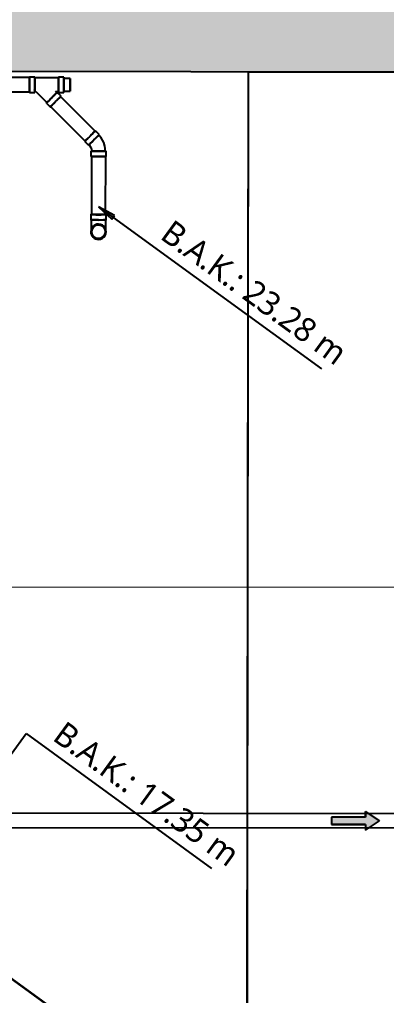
# Model space of a CAD drawing. Header units: millimetres. Extents: x 400382 to 401500, y 4543975 to 4544133.
# Drawn here: x 400837.37 to 400840.42, y 4544084.18 to 4544092.33 of the extents above; entities that cross this region are included whole.
import ezdxf

# ---------------------------------------------------------------- set-up
doc = ezdxf.new("R2010")
doc.units = ezdxf.units.MM
doc.linetypes.add('ACAD_ISO05W100', pattern=[33, 24, -3, 0, -3, 0, -3])
doc.layers.add('A-DETL', color=90, linetype='Continuous', lineweight=15)
for name, color, linetype in [('iderzi_PROTA', 3, 'Continuous'), ('kiriş prota', 6, 'Continuous'), ('kolon tarama prota', 252, 'Continuous'), ('merdiven prota', 2, 'Continuous'), ('perde prota', 1, 'Continuous'), ('TARAMA', 8, 'Continuous')]:
    doc.layers.add(name, color=color, linetype=linetype)
doc.styles.add('Segoe UI Light_1', font='', dxfattribs={"height": 200})
doc.styles.get('Segoe UI Light_1').set_extended_font_data('Segoe UI Light')

# ---------------------------------------------------------------- blocks, each defined once
blk = doc.blocks.new('Flow Direction - Flow Direction _25mm_-1035271-_17_70 m  ARA KAT')
at = {"layer": 'TARAMA'}
blk.add_hatch(color=256, dxfattribs=at).paths.add_polyline_path([(0, 0), (-117, -78), (-117, -30), (-400, -30), (-400, 30), (-117, 30), (-117, 78)], flags=0)
for p, q in [((-117, 30), (-400, 30)), ((-400, 30), (-400, -30)), ((-117, 30), (-400, 30)), ((-400, 30), (-400, -30)), ((0, 0), (-117, 78)), ((-117, 78), (-117, 30)), ((-117, 78), (0, 0)), ((-117, 30), (-117, 78)), ((-117, -78), (0, 0)), ((-117, -78), (0, 0)), ((-400, -30), (-117, -30)), ((-117, -30), (-400, -30)), ((-117, -30), (-117, -78)), ((-117, -30), (-117, -78))]:
    blk.add_line(p, q, dxfattribs=at)
blk = doc.blocks.new('17.60 mekanik')
at = {"layer": 'kolon tarama prota'}
blk.add_hatch(color=256, dxfattribs=at).paths.add_polyline_path([(142852.78, 63463.67), (142863.75, 63453.25), (142866.07, 63456.45)], flags=0)
for p, q in [((142795.06, 63571.3), (142408.22, 63571.3)), ((142799.51, 63571.77), (142795.06, 63571.77)), ((142819.26, 63571.11), (142799.51, 63571.11)), ((142823.7, 63571.77), (142819.26, 63571.77)), ((142828.94, 63570.64), (142823.7, 63570.64)), ((142828.94, 63570.64), (142823.7, 63570.64)), ((142799.54, 63561.99), (142799.48, 63562.01)), ((142408.22, 63559.5), (142795.06, 63559.5)), ((142795.06, 63559.02), (142799.51, 63559.02)), ((142798.86, 63561.36), (142799.51, 63560.71)), ((142799.51, 63559.68), (142800.54, 63559.68)), ((142800.54, 63559.68), (142809.7, 63550.52)), ((142816.7, 63559.68), (142819.26, 63559.68)), ((142817.78, 63558.6), (142816.7, 63559.68)), ((142821.39, 63555.93), (142818.25, 63559.07)), ((142819.26, 63559.02), (142823.7, 63559.02)), ((142849.88, 63526.77), (142821.05, 63555.59)), ((142823.7, 63560.16), (142828.94, 63560.16)), ((142823.7, 63560.16), (142828.94, 63560.16)), ((142809.23, 63550.05), (142812.37, 63546.91)), ((142812.71, 63547.25), (142841.53, 63518.42)), ((142853.36, 63523.96), (142850.21, 63527.1)), ((142841.2, 63518.09), (142844.34, 63514.94)), ((142846.4, 63509.97), (142846.4, 63505.52)), ((142846.88, 63505.52), (142846.88, 63457.06)), ((142858.68, 63457.06), (142858.68, 63505.52)), ((142859.15, 63505.52), (142859.15, 63509.97)), ((142846.4, 63457.06), (142846.4, 63452.61)), ((142852.78, 63463.67), (142863.75, 63453.25)), ((142866.07, 63456.45), (142852.78, 63463.67)), ((142852.78, 63463.67), (142934.28, 63404.46)), ((142859.15, 63452.61), (142859.15, 63457.06)), ((142863.75, 63453.25), (142866.07, 63456.45)), ((142934.28, 63404.46), (143038.7, 63328.59)), ((142733.02, 62941.31), (142792.92, 63023.77)), ((142792.92, 63023.77), (142947.55, 62911.43)), ((143688.3, 62957.25), (142436.95, 62957.25)), ((142436.95, 62945.45), (143688.3, 62945.45))]:
    blk.add_line(p, q, dxfattribs=at)
at = {"layer": 'kolon tarama prota', "flags": 128}
for points in [[(142857.04, 63517.29), (142854.98, 63521.02), (142852.89, 63523.49)], [(142844.81, 63515.41), (142846.35, 63513.2), (142846.48, 63512.91)], [(142846.48, 63512.91), (142847.06, 63510.28), (142847.06, 63509.97)], [(142858.49, 63509.97), (142858.02, 63514.2), (142857.04, 63517.29)], [(142847.06, 63442.77), (142847.06, 63443.24), (142847.06, 63444.62), (142847.06, 63446.76), (142847.06, 63449.47), (142847.06, 63452.48), (142847.06, 63452.61)], [(142847.06, 63442.77), (142847.53, 63445.04), (142848.86, 63446.94), (142850.84, 63448.15), (142852.78, 63448.49)], [(142852.78, 63448.49), (142855.05, 63448.02), (142856.94, 63446.69), (142858.15, 63444.71), (142858.49, 63442.77)], [(142858.49, 63452.61), (142858.49, 63449.59), (142858.49, 63446.86), (142858.49, 63444.69), (142858.49, 63443.28), (142858.49, 63442.77), (142858.49, 63442.77)], [(142852.78, 63437.06), (142850.51, 63437.53), (142848.61, 63438.86), (142847.4, 63440.83), (142847.06, 63442.77)], [(142858.49, 63442.77), (142858.02, 63440.5), (142856.69, 63438.61), (142854.72, 63437.4), (142852.78, 63437.06)]]:
    blk.add_lwpolyline(points, dxfattribs=at)
at = {"layer": 'kolon tarama prota'}
for radius, start, end in [(6.38, 90, 270), (6.38, 90, 270), (5.72, 90, 270), (5.9, 324, 144), (6.38, 270, 90), (6.38, 270, 90), (5.71, 270, 90), (5.9, 144, 324)]:
    blk.add_arc((142852.78, 63442.77), radius, start, end, dxfattribs=at)
for centre, major_axis, ratio, start_param, end_param in [((142795.06, 63565.4), (0, 6.38), 0.01, 6.279043, 9.420636), ((142795.06, 63565.4), (0, 5.9), 0.01, 0, 1.570796), ((142795.06, 63565.4), (0, 6.38), 0.01, 3.137451, 6.279043), ((142795.06, 63565.4), (0, 5.9), 0.01, 4.712389, 6.283185), ((142799.51, 63565.4), (0, 6.38), 0.01, 6.279043, 9.420636), ((142799.51, 63565.4), (0, 5.71), 0.01, 6.279043, 9.420636), ((142799.51, 63565.4), (0, 6.38), 0.01, 3.137451, 6.279043), ((142799.51, 63565.4), (0, 5.71), 0.01, 3.137451, 6.279043), ((142819.26, 63565.4), (0, 6.38), 0.01, 6.279043, 9.420636), ((142819.26, 63565.4), (0, 5.71), 0.01, 6.279043, 9.420636), ((142819.26, 63565.4), (0, 6.38), 0.01, 3.137451, 6.279043), ((142819.26, 63565.4), (0, 5.71), 0.01, 3.137451, 6.279043), ((142823.7, 63565.4), (0, 6.38), 0.01, 6.279043, 9.420636), ((142823.7, 63565.4), (0, -5.24), 0.01, 3.137451, 6.279043), ((142823.7, 63565.4), (0, -5.24), 0.01, 3.137451, 6.279043), ((142823.7, 63565.4), (0, 6.38), 0.01, 3.137451, 6.279043), ((142823.7, 63565.4), (0, 5.24), 0.01, 3.137451, 6.279043), ((142823.7, 63565.4), (0, 5.24), 0.01, 3.137451, 6.279043), ((142828.94, 63565.4), (0, -5.24), 0.01, 3.137451, 6.279043), ((142828.94, 63565.4), (0, -5.24), 0.01, 3.137451, 6.279043), ((142828.94, 63565.4), (0, 5.24), 0.01, 3.137451, 6.279043), ((142828.94, 63565.4), (0, 5.24), 0.01, 3.137451, 6.279043), ((142795.06, 63565.4), (0, 5.9), 0.01, 1.570796, 3.141593), ((142795.06, 63565.4), (0, 5.9), 0.01, 3.141593, 4.712389), ((142802.9, 63565.4), (4.04, 4.04), 0.009999, 2.573539, 3.145735), ((142802.9, 63565.4), (4.04, 4.04), 0.009999, 3.145735, 3.717931), ((142813.74, 63554.56), (4.51, 4.51), 0.009999, 0.004142, 3.145735), ((142813.74, 63554.56), (4.51, 4.51), 0.009999, 3.145735, 6.287328), ((142813.74, 63554.56), (4.04, 4.04), 0.009999, 0.004142, 3.145735), ((142813.74, 63554.56), (4.04, 4.04), 0.009999, 3.145735, 6.287328), ((142816.88, 63551.42), (4.51, 4.51), 0.009999, 0.004142, 3.145735), ((142816.88, 63551.42), (4.51, 4.51), 0.009999, 3.145735, 6.287328), ((142816.88, 63551.42), (4.17, 4.17), 0.01, 0, 1.570796), ((142816.88, 63551.42), (4.17, 4.17), 0.01, 4.712389, 6.283185), ((142816.88, 63551.42), (4.17, 4.17), 0.01, 1.570796, 3.141593), ((142816.88, 63551.42), (4.17, 4.17), 0.01, 3.141593, 4.712389), ((142845.71, 63522.59), (4.51, 4.51), 0.01, 6.279043, 9.420636), ((142845.71, 63522.59), (4.51, 4.51), 0.01, 3.137451, 6.279043), ((142845.71, 63522.59), (4.17, 4.17), 0.01, 1.570796, 3.141593), ((142845.71, 63522.59), (4.17, 4.17), 0.01, 3.141593, 4.712389), ((142848.85, 63519.45), (4.51, 4.51), 0.01, 6.279043, 9.420636), ((142848.85, 63519.45), (4.51, 4.51), 0.01, 3.137451, 6.279043), ((142848.85, 63519.45), (4.04, 4.04), 0.01, 6.279043, 9.420636), ((142848.85, 63519.45), (4.04, 4.04), 0.01, 3.137451, 6.279043), ((142845.71, 63522.59), (4.17, 4.17), 0.01, 0, 1.570796), ((142845.71, 63522.59), (4.17, 4.17), 0.01, 4.712389, 6.283185), ((142852.78, 63509.97), (6.38, 0), 0.01, 0.004142, 3.145735), ((142852.78, 63505.52), (6.38, 0), 0.01, 0.004142, 3.145735), ((142852.78, 63509.97), (6.38, 0), 0.01, 3.145735, 6.287327), ((142852.78, 63505.52), (6.38, 0), 0.01, 3.145735, 6.287327), ((142852.78, 63505.52), (5.9, 0), 0.01, 1.570796, 3.141593), ((142852.78, 63505.52), (5.9, 0), 0.01, 3.141593, 4.712389), ((142852.78, 63509.97), (5.71, 0), 0.01, 0.004142, 3.145735), ((142852.78, 63509.97), (5.72, 0), 0.01, 3.145735, 6.287327), ((142852.78, 63505.52), (5.9, 0), 0.01, 0, 1.570796), ((142852.78, 63505.52), (5.9, 0), 0.01, 4.712389, 6.283185), ((142852.78, 63457.06), (-6.38, 0), 0.01, 4.712389, 7.853982), ((142852.78, 63457.06), (5.9, 0), 0.01, 1.570796, 3.141593), ((142852.78, 63457.06), (5.9, 0), 0.01, 3.141593, 4.712389), ((142852.78, 63457.06), (5.9, 0), 0.01, 0, 1.570796), ((142852.78, 63457.06), (6.38, 0), 0.01, 4.712389, 7.853982), ((142852.78, 63457.06), (5.9, 0), 0.01, 4.712389, 6.283185), ((142852.78, 63452.61), (-6.38, 0), 0.01, 4.712389, 7.853982), ((142852.78, 63452.61), (-5.71, 0), 0.01, 4.712389, 7.853982), ((142852.78, 63452.61), (-6.38, 0), 0.01, 1.570796, 4.712389), ((142852.78, 63452.61), (5.71, 0), 0.01, 4.712389, 7.853982)]:
    blk.add_ellipse(centre, major_axis=major_axis, ratio=ratio, start_param=start_param, end_param=end_param, dxfattribs=at)
at = {"layer": 'kolon tarama prota', "xscale": 0.1, "yscale": 0.1, "zscale": 0.1}
blk.add_blockref('Flow Direction - Flow Direction _25mm_-1035271-_17_70 m  ARA KAT', (143087.67, 62951.35), dxfattribs=at)
at = {"layer": 'kolon tarama prota', "char_height": 20, "attachment_point": 1, "rotation": 324, "line_spacing_factor": 1.142579, "style": 'Segoe UI Light_1'}
for s, insert, width in [('B.A.K.: 23.28 m', (142914.89, 63453.89), 213.1568), ('B.A.K.: 17.35 m', (142825.77, 63035.25), 207.1241)]:
    blk.add_mtext(s, dxfattribs=dict(at, insert=insert, width=width))

msp = doc.modelspace()

# ---------------------------------------------------------------- hatches: boundary and pattern name
at = {"layer": 'kolon tarama prota'}
h = msp.add_hatch(color=256, dxfattribs=at)
h.dxf.hatch_style = 1
h.paths.add_polyline_path([(400873.1611, 4544093.3489), (400823.4647, 4544093.411), (400825.5274, 4544091.9084), (400871.9592, 4544091.8504), (400871.9281, 4544066.9505), (400860.0801, 4544066.9652), (400860.0779, 4544065.1653), (400861.0778, 4544065.164), (400861.0782, 4544065.464), (400873.1262, 4544065.449)])

# ---------------------------------------------------------------- linework, layer by layer
at = {"layer": 'A-DETL', "color": 1, "lineweight": 5}
msp.add_lwpolyline([(400720.5752, 4544087.7395), (400879.0243, 4544087.5416)], dxfattribs=at)
at = {"layer": 'iderzi_PROTA', "linetype": 'ACAD_ISO05W100', "lineweight": 30, "ltscale": 2}
msp.add_lwpolyline([(400828.3631, 4544090.8325), (400826.8884, 4544091.9067), (400828.3631, 4544090.8325), (400828.3615, 4544089.5254), (400830.1605, 4544089.5232), (400832.5982, 4544087.7474), (400832.8509, 4544087.5676), (400833.1583, 4544087.3394), (400833.3581, 4544087.1939), (400833.3565, 4544085.8868), (400835.1615, 4544085.8846), (400835.9523, 4544085.3041), (400839.263, 4544082.8925), (400839.262, 4544082.1413), (400839.262, 4544082.1413)], dxfattribs=at)
at = {"layer": 'kiriş prota'}
msp.add_lwpolyline([(400839.2742, 4544091.8912), (400842.9742, 4544091.8866), (400842.962, 4544082.1366), (400839.262, 4544082.1413)], close=True, dxfattribs=at)
msp.add_lwpolyline([(400839.2742, 4544091.8912), (400842.9742, 4544091.8866), (400842.962, 4544082.1366), (400839.262, 4544082.1413)], close=True, dxfattribs=at)
for points in [[(400839.263, 4544082.8925), (400839.2742, 4544091.8912)], [(400830.1605, 4544089.5232), (400833.3581, 4544087.1939), (400833.3565, 4544085.8868), (400835.1554, 4544085.8846), (400839.263, 4544082.8925)]]:
    msp.add_lwpolyline(points, dxfattribs=at)
at = {"layer": 'perde prota'}
msp.add_lwpolyline([(400860.0801, 4544066.9652), (400871.9281, 4544066.9505), (400871.9592, 4544091.8504), (400825.5274, 4544091.9084), (400823.4647, 4544093.411), (400873.1611, 4544093.3489), (400873.1262, 4544065.449), (400861.0782, 4544065.464), (400861.0778, 4544065.164), (400860.0779, 4544065.1653)], dxfattribs=at)

# ---------------------------------------------------------------- block references
at = {"layer": 'merdiven prota', "xscale": 0.01, "yscale": 0.01, "zscale": 0.01, "rotation": 359.9284577011093}
msp.add_blockref('17.60 mekanik', (399408.7062, 4543457.9141), dxfattribs=at)

doc.saveas('drawing.dxf')
